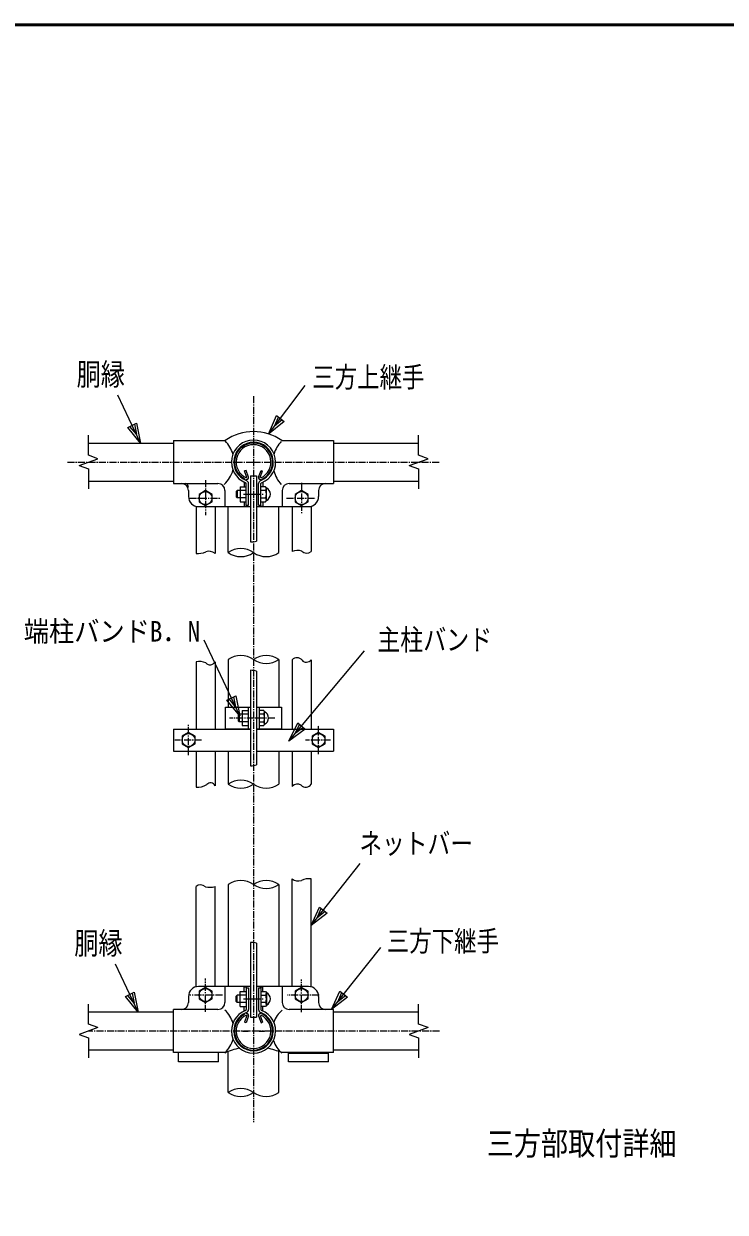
# Model space of a CAD drawing. Units: millimetres, scale not verified. Extents: x -4425 to 4425, y -3150 to 3150.
# Drawn here: x 1113 to 2616, y 380 to 2925 of the extents above; entities that cross this region are included whole.
import ezdxf
from ezdxf.enums import TextEntityAlignment as Align

# ---------------------------------------------------------------- set-up
doc = ezdxf.new("R2010")
doc.units = ezdxf.units.MM
doc.header["$LTSCALE"] = 20
doc.linetypes.add('USER1', pattern=[1.125, 0.75, -0.125, 0.125, -0.125])
doc.linetypes.add('USER2', pattern=[2, 1.25, -0.25, 0.25, -0.25])
for name, color, linetype, lineweight in [('0-0_1', 7, 'Continuous', 25), ('0-1_CENTLN-L', 2, 'USER1', 25), ('0-2_0', 7, 'Continuous', 25), ('0-4_WAKU', 7, 'Continuous', 25)]:
    doc.layers.add(name, color=color, linetype=linetype, lineweight=lineweight)
doc.styles.add('ＭＳ ゴシック', font='')
doc.styles.get('ＭＳ ゴシック').set_extended_font_data('MS Gothic')

# ---------------------------------------------------------------- blocks, each defined once
blk = doc.blocks.new('C0')
at = {"layer": '0-0_1', "color": 4}
blk.add_line((137933.8, 113176.5), (136967.4, 115229), dxfattribs=at)
blk.add_lwpolyline([(137766, 114026), (137933.8, 113176.5), (137386, 113847)], close=True, dxfattribs=at)
blk.add_lwpolyline([(137671, 113981.2), (137754.9, 113556.5), (137481, 113891.8)], dxfattribs=at)
blk = doc.blocks.new('C1')
at = {"layer": '0-0_1', "color": 4}
blk.add_line((137833.8, 95690.8), (136867.4, 97743.2), dxfattribs=at)
blk.add_lwpolyline([(137666, 96540.2), (137833.8, 95690.8), (137286, 96361.3)], close=True, dxfattribs=at)
blk.add_lwpolyline([(137571, 96495.5), (137654.9, 96070.8), (137381, 96406)], dxfattribs=at)
blk = doc.blocks.new('C2')
at = {"layer": '0-0_1', "color": 4}
blk.add_line((143419.2, 113558.4), (144982.4, 115640.3), dxfattribs=at)
blk.add_lwpolyline([(144091.5, 114104), (143419.2, 113558.4), (143755.6, 114356.2)], close=True, dxfattribs=at)
blk.add_lwpolyline([(144007.6, 114167.1), (143671.4, 113894.3), (143839.6, 114293.2)], dxfattribs=at)
blk = doc.blocks.new('C3')
at = {"layer": '0-0_1', "color": 4}
blk.add_line((144291.6, 103855.4), (147529.6, 107712.1), dxfattribs=at)
blk.add_lwpolyline([(144992.6, 104363.7), (144291.6, 103855.4), (144670.9, 104633.7)], close=True, dxfattribs=at)
blk.add_lwpolyline([(144912.2, 104431.2), (144561.7, 104177), (144751.3, 104566.2)], dxfattribs=at)
blk = doc.blocks.new('C4')
at = {"layer": '0-0_1', "color": 4}
blk.add_line((145241, 99399), (147344.1, 102056.1), dxfattribs=at)
blk.add_lwpolyline([(145927, 99927.3), (145241, 99399), (145597.6, 100188)], close=True, dxfattribs=at)
blk.add_lwpolyline([(145844.6, 99992.5), (145501.6, 99728.3), (145680, 100122.8)], dxfattribs=at)
blk = doc.blocks.new('C5')
at = {"layer": '0-0_1', "color": 4}
blk.add_line((146119.5, 95798), (148222.7, 98455.1), dxfattribs=at)
blk.add_lwpolyline([(146805.5, 96326.3), (146119.5, 95798), (146476.2, 96586.9)], close=True, dxfattribs=at)
blk.add_lwpolyline([(146723.2, 96391.4), (146380.2, 96127.3), (146558.5, 96521.8)], dxfattribs=at)

msp = doc.modelspace()

# ---------------------------------------------------------------- linework, layer by layer
at = {"layer": '0-0_1', "color": 2, "linetype": 'USER1'}
for p, q in [((1605.2, 2127.41), (1605.2, 572.89)), ((1650.75, 1438.3), (1553.57, 1438.3)), ((1465.92, 1358.46), (1465.92, 1423.98)), ((1744.49, 1360.66), (1744.49, 1423.25)), ((1494.04, 1391.15), (1436.7, 1391.15)), ((1770.12, 1391.15), (1716.57, 1391.15)), ((1502.35, 809.08), (1502.35, 880.82)), ((1708.06, 808.34), (1708.06, 878.62)), ((1538.47, 845.21), (1468.98, 845.21)), ((1745.81, 845.21), (1677.84, 845.21))]:
    msp.add_line(p, q, dxfattribs=at)
at = {"layer": '0-0_1', "color": 4}
for p, q in [((1251.63, 2001.04), (1251.63, 2043.9)), ((1958.78, 2001.04), (1958.78, 2043.9)), ((1231.5, 1979.06), (1271.77, 1993.71)), ((1271.77, 1993.71), (1251.63, 2001.04)), ((1938.64, 1979.06), (1978.91, 1993.71)), ((1978.91, 1993.71), (1958.78, 2001.04)), ((1575.63, 1443.34), (1499.32, 1605.4)), ((1271.77, 775.39), (1231.5, 760.73)), ((1978.91, 775.39), (1938.64, 760.73)), ((1231.5, 760.73), (1251.63, 753.41)), ((1251.63, 753.41), (1251.63, 710.55)), ((1938.64, 760.73), (1958.78, 753.41)), ((1958.78, 753.41), (1958.78, 710.55))]:
    msp.add_line(p, q, dxfattribs=at)
at = {"layer": '0-0_1'}
for p, q in [((1251.63, 2027.1), (1433.78, 2027.1)), ((1433.78, 2032.46), (1433.78, 1940.31)), ((1433.78, 2032.46), (1544.56, 2032.46)), ((1665.85, 2032.46), (1776.63, 2032.46)), ((1776.63, 2032.46), (1776.63, 1940.31)), ((1776.63, 2027.1), (1958.78, 2027.1)), ((1589.08, 1968.72), (1585.86, 1967.54)), ((1591, 1953.42), (1585.86, 1967.54)), ((1594.39, 1954.13), (1589.08, 1968.72)), ((1616.02, 1954.13), (1621.33, 1968.72)), ((1619.41, 1953.42), (1624.55, 1967.54)), ((1621.33, 1968.72), (1624.55, 1967.54)), ((1251.63, 1945.67), (1433.78, 1945.67)), ((1433.78, 1940.31), (1529.02, 1940.31)), ((1598.78, 1956.9), (1598.78, 1815.3)), ((1598.78, 1956.9), (1611.63, 1956.9)), ((1611.63, 1956.9), (1611.63, 1817.18)), ((1681.38, 1940.31), (1776.63, 1940.31)), ((1776.63, 1945.67), (1958.78, 1945.67)), ((1465.92, 1925.31), (1465.92, 1912.46)), ((1502.35, 1925.33), (1488.42, 1917.28)), ((1488.42, 1917.28), (1488.42, 1901.2)), ((1516.28, 1917.28), (1502.35, 1925.33)), ((1516.28, 1901.2), (1516.28, 1917.28)), ((1544.02, 1925.31), (1544.02, 1891.03)), ((1570.22, 1925.61), (1568.08, 1923.47)), ((1568.08, 1923.47), (1568.08, 1911.7)), ((1568.08, 1911.7), (1570.22, 1909.56)), ((1589.51, 1925.61), (1570.22, 1925.61)), ((1570.22, 1925.09), (1570.22, 1910.09)), ((1589.51, 1909.56), (1570.22, 1909.56)), ((1576.65, 1933.66), (1589.51, 1933.66)), ((1576.65, 1933.66), (1576.65, 1901.51)), ((1631.04, 1933.66), (1620.9, 1933.66)), ((1631.4, 1925.62), (1620.9, 1925.62)), ((1620.9, 1909.55), (1631.4, 1909.55)), ((1632.68, 1930.81), (1631.04, 1933.66)), ((1632.68, 1904.36), (1632.68, 1930.81)), ((1666.38, 1925.31), (1666.38, 1891.03)), ((1708.06, 1925.33), (1694.13, 1917.28)), ((1694.13, 1917.28), (1694.13, 1901.2)), ((1721.99, 1917.28), (1708.06, 1925.33)), ((1721.99, 1901.2), (1721.99, 1917.28)), ((1744.49, 1925.31), (1744.49, 1912.46)), ((1481.99, 1891.03), (1481.99, 1790.54)), ((1487.35, 1891.03), (1598.78, 1891.03)), ((1488.42, 1901.2), (1502.35, 1893.16)), ((1502.35, 1893.16), (1516.28, 1901.2)), ((1522.7, 1891.03), (1522.7, 1790.54)), ((1550.78, 1792.46), (1550.78, 1891.03)), ((1576.65, 1901.51), (1589.51, 1901.51)), ((1611.63, 1891.03), (1666.38, 1891.03)), ((1659.63, 1792.46), (1659.63, 1891.03)), ((1665.85, 1891.03), (1723.06, 1891.03)), ((1687.7, 1891.03), (1687.7, 1794.83)), ((1694.13, 1901.2), (1708.06, 1893.16)), ((1708.06, 1893.16), (1721.99, 1901.2)), ((1728.42, 1891.03), (1728.42, 1794.83)), ((1481.99, 1558.53), (1481.99, 1414.73)), ((1522.7, 1558.53), (1522.7, 1414.73)), ((1550.78, 1563.65), (1550.78, 1461.87)), ((1659.63, 1563.65), (1659.63, 1461.87)), ((1687.7, 1562.81), (1687.7, 1414.73)), ((1728.42, 1562.81), (1728.42, 1414.73)), ((1598.78, 1540.58), (1598.78, 1336.01)), ((1611.63, 1538.7), (1611.63, 1337.89)), ((1580.56, 1454.37), (1593.42, 1454.37)), ((1580.56, 1454.37), (1580.56, 1422.22)), ((1593.42, 1461.87), (1593.42, 1414.72)), ((1598.78, 1461.87), (1598.78, 1414.72)), ((1611.63, 1461.87), (1664.99, 1461.87)), ((1611.63, 1461.87), (1611.63, 1414.72)), ((1616.99, 1461.87), (1616.99, 1414.72)), ((1627.13, 1454.37), (1616.99, 1454.37)), ((1628.78, 1451.52), (1627.13, 1454.37)), ((1628.78, 1425.07), (1628.78, 1451.52)), ((1664.99, 1461.87), (1664.99, 1414.72)), ((1574.13, 1446.32), (1571.99, 1444.18)), ((1571.99, 1444.18), (1571.99, 1432.41)), ((1571.99, 1432.41), (1574.13, 1430.27)), ((1593.42, 1446.32), (1574.13, 1446.32)), ((1574.13, 1445.8), (1574.13, 1430.8)), ((1593.42, 1430.27), (1574.13, 1430.27)), ((1627.49, 1446.33), (1616.99, 1446.33)), ((1616.99, 1430.26), (1627.49, 1430.26)), ((1433.78, 1414.72), (1598.78, 1414.72)), ((1433.78, 1414.72), (1433.78, 1367.58)), ((1465.92, 1407.24), (1451.99, 1399.2)), ((1479.85, 1399.2), (1465.92, 1407.24)), ((1580.56, 1422.22), (1593.42, 1422.22)), ((1664.99, 1414.72), (1611.63, 1414.72)), ((1611.63, 1414.72), (1776.63, 1414.72)), ((1744.49, 1407.24), (1730.56, 1399.2)), ((1758.42, 1399.2), (1744.49, 1407.24)), ((1776.63, 1414.72), (1776.63, 1367.58)), ((1451.99, 1399.2), (1451.99, 1383.11)), ((1451.99, 1383.11), (1465.92, 1375.07)), ((1465.92, 1375.07), (1479.85, 1383.11)), ((1479.85, 1383.11), (1479.85, 1399.2)), ((1730.56, 1399.2), (1730.56, 1383.11)), ((1730.56, 1383.11), (1744.49, 1375.07)), ((1744.49, 1375.07), (1758.42, 1383.11)), ((1758.42, 1383.11), (1758.42, 1399.2)), ((1433.78, 1367.58), (1598.78, 1367.58)), ((1481.99, 1367.58), (1481.99, 1290.14)), ((1522.7, 1367.58), (1522.7, 1293.29)), ((1550.78, 1367.58), (1550.78, 1296.87)), ((1611.63, 1367.58), (1776.63, 1367.58)), ((1659.63, 1367.58), (1659.63, 1296.87)), ((1687.7, 1367.58), (1687.7, 1292.03)), ((1728.42, 1367.58), (1728.42, 1296.44)), ((1481.99, 863.42), (1481.99, 1077.81)), ((1522.7, 863.42), (1522.7, 1077.81)), ((1550.78, 1081.99), (1550.78, 863.42)), ((1659.63, 1081.99), (1659.63, 863.42)), ((1687.7, 863.42), (1687.7, 1094.19)), ((1728.42, 863.42), (1728.42, 1094.19)), ((1598.78, 957.9), (1598.78, 797.55)), ((1611.63, 956.02), (1611.63, 797.55)), ((1465.92, 841.99), (1465.92, 829.14)), ((1598.78, 863.42), (1487.35, 863.42)), ((1502.35, 861.29), (1488.42, 853.25)), ((1488.42, 853.25), (1488.42, 837.16)), ((1516.28, 853.25), (1502.35, 861.29)), ((1516.28, 837.17), (1516.28, 853.25)), ((1544.02, 863.42), (1544.02, 829.13)), ((1568.08, 842.75), (1570.22, 844.89)), ((1568.08, 830.98), (1568.08, 842.75)), ((1589.51, 844.89), (1570.22, 844.89)), ((1570.22, 829.36), (1570.22, 844.36)), ((1576.65, 852.94), (1589.51, 852.94)), ((1576.65, 820.79), (1576.65, 852.94)), ((1723.06, 863.42), (1611.63, 863.42)), ((1620.9, 844.9), (1631.4, 844.9)), ((1632.68, 850.09), (1632.68, 823.64)), ((1666.38, 863.42), (1666.38, 829.14)), ((1708.06, 861.29), (1694.13, 853.25)), ((1694.13, 853.25), (1694.13, 837.16)), ((1721.99, 853.25), (1708.06, 861.29)), ((1721.99, 837.17), (1721.99, 853.25)), ((1744.49, 841.99), (1744.49, 829.14)), ((1488.42, 837.17), (1502.35, 829.12)), ((1502.35, 829.12), (1516.28, 837.16)), ((1570.22, 828.83), (1568.08, 830.98)), ((1589.51, 828.83), (1570.22, 828.83)), ((1576.65, 820.79), (1589.51, 820.79)), ((1631.4, 828.83), (1620.9, 828.83)), ((1631.04, 820.79), (1620.9, 820.79)), ((1632.68, 823.64), (1631.04, 820.79)), ((1694.13, 837.17), (1708.06, 829.12)), ((1708.06, 829.12), (1721.99, 837.16)), ((1433.78, 808.78), (1251.63, 808.78)), ((1433.78, 721.99), (1433.78, 814.14)), ((1529.02, 814.14), (1433.78, 814.14)), ((1591, 801.03), (1585.86, 786.91)), ((1594.39, 800.32), (1589.08, 785.73)), ((1598.78, 797.55), (1611.63, 797.55)), ((1616.02, 800.32), (1621.33, 785.73)), ((1619.41, 801.03), (1624.55, 786.91)), ((1776.63, 814.14), (1681.38, 814.14)), ((1776.63, 721.99), (1776.63, 814.14)), ((1958.78, 808.78), (1776.63, 808.78)), ((1589.08, 785.73), (1585.86, 786.91)), ((1621.33, 785.73), (1624.55, 786.91)), ((1433.78, 727.35), (1251.63, 727.35)), ((1545.61, 721.99), (1433.78, 721.99)), ((1444.49, 702.06), (1444.49, 721.99)), ((1530.2, 702.06), (1530.2, 721.99)), ((1550.78, 636.28), (1550.78, 724.08)), ((1659.63, 636.28), (1659.63, 724.08)), ((1776.63, 721.99), (1664.3, 721.99)), ((1680.2, 702.06), (1680.2, 721.99)), ((1765.92, 719.85), (1680.2, 719.85)), ((1765.92, 702.06), (1765.92, 721.99)), ((1958.78, 727.35), (1776.63, 727.35)), ((1530.2, 702.06), (1444.49, 702.06)), ((1765.92, 702.06), (1680.2, 702.06))]:
    msp.add_line(p, q, dxfattribs=at)
at = {"layer": '0-0_1', "color": 4}
for points in [[(1231.5, 1979.06), (1251.63, 1971.73), (1251.63, 1928.87)], [(1938.64, 1979.06), (1958.78, 1971.73), (1958.78, 1928.87)], [(1562.49, 1483.57), (1566.69, 1462.34), (1552.99, 1479.1)], [(1271.77, 775.39), (1251.63, 782.72), (1251.63, 825.58)], [(1978.91, 775.39), (1958.78, 782.72), (1958.78, 825.58)]]:
    msp.add_lwpolyline(points, dxfattribs=at)
at = {"layer": '0-0_1'}
for points in [[(1620.9, 1901.51), (1631.04, 1901.51), (1632.68, 1904.36)], [(1598.77, 1414.72), (1545.42, 1414.72), (1545.42, 1461.87), (1598.78, 1461.87)], [(1616.99, 1422.22), (1627.13, 1422.22), (1628.78, 1425.07)], [(1620.9, 852.94), (1631.04, 852.94), (1632.68, 850.09)]]:
    msp.add_lwpolyline(points, dxfattribs=at)
at = {"layer": '0-0_1', "color": 4}
msp.add_lwpolyline([(1567.24, 1485.81), (1575.63, 1443.34), (1548.24, 1476.86)], close=True, dxfattribs=at)
at = {"layer": '0-0_1'}
for centre in [(1502.35, 1909.24), (1708.06, 1909.24), (1465.92, 1391.15), (1744.49, 1391.15), (1502.35, 845.21), (1708.06, 845.21)]:
    msp.add_circle(centre, 13.93, dxfattribs=at)
for centre, radius, start, end in [((1605.2, 1946.74), 105, 54.71885, 125.28128), ((1499.91, 1986.11), 63.53, 15.75572, 45.80405), ((1605.2, 1986.39), 40.71, 296.23575, 242.80084), ((1605.2, 1986.39), 37.29, 294.33505, 245.82556), ((1713.48, 1984.69), 67.21, 136.84012, 163.30192), ((1499.91, 1986.11), 63.53, 311.73038, 344.54867), ((1713.48, 1984.69), 67.21, 194.89941, 223.16643), ((1450.92, 1925.31), 15, 0, 90), ((1458.42, 1932.81), 7.5, 0, 90), ((1529.02, 1925.31), 15, 0, 90), ((1590.2, 1953.23), 4.29, 245.55103, 10.6546), ((1620.2, 1953.21), 4.29, 169.34531, 287.95502), ((1681.38, 1925.31), 15, 90, 180), ((1759.49, 1925.31), 15, 90, 180), ((1487.35, 1912.46), 21.43, 180, 270), ((1607.22, 1934.38), 25.71, 340.09047, 352.02042), ((1606.97, 1917.59), 25.71, 341.79012, 18.20988), ((1607.22, 1900.79), 25.71, 7.97958, 19.90953), ((1626.49, 1917.59), 14.76, 294.79445, 65.20555), ((1723.06, 1912.46), 21.43, 270, 0), ((1603.31, 1455.09), 25.71, 340.09047, 352.02042), ((1622.58, 1438.3), 14.76, 294.79445, 65.20555), ((1603.06, 1438.3), 25.71, 341.79012, 18.20988), ((1603.31, 1421.5), 25.71, 7.97958, 19.90953), ((1487.35, 841.99), 21.43, 90, 180), ((1607.22, 853.66), 25.71, 340.09047, 352.02042), ((1606.97, 836.86), 25.71, 341.79012, 18.20988), ((1626.49, 836.86), 14.76, 294.79445, 65.20555), ((1723.06, 841.99), 21.43, 0, 90), ((1450.92, 829.14), 15, 270, 0), ((1529.02, 829.14), 15, 270, 0), ((1607.22, 820.07), 25.71, 7.97958, 19.90953), ((1681.38, 829.14), 15, 180, 270), ((1759.49, 829.14), 15, 180, 270), ((1501.41, 767.44), 62.28, 16.54991, 46.88696), ((1605.2, 768.06), 40.71, 117.19916, 63.76425), ((1605.2, 768.06), 37.29, 114.17444, 65.66495), ((1590.2, 801.22), 4.29, 349.3454, 114.44897), ((1620.2, 801.24), 4.29, 72.04498, 190.65469), ((1705.98, 766.44), 60.94, 130.33827, 160.36967), ((1501.41, 767.44), 62.28, 313.15747, 344.14449), ((1705.98, 766.44), 60.94, 197.78579, 228.5688), ((1605.2, 581.8), 152.33, 101.22763, 113.95795), ((1605.2, 581.8), 152.33, 66.62423, 78.77237)]:
    msp.add_arc(centre, radius, start, end, dxfattribs=at)
at = {"layer": '0-0_1', "color": 4}
for centre, radius, start, end in [((1598.39, 1862.78), 47.48, 270.46069, 286.18905), ((1484.91, 1837.08), 46.63, 266.40433, 292.51282), ((1510.01, 1776.55), 18.89, 47.77401, 112.5283), ((1577.99, 1753.54), 47.49, 55.03597, 124.96473), ((1577.99, 1831.37), 47.49, 235.03528, 304.96435), ((1632.42, 1831.37), 47.49, 235.03604, 304.96481), ((1699.94, 1759.29), 37.58, 76.84252, 108.99897), ((1719.06, 1806.62), 15.05, 225.44725, 308.45767), ((1489.47, 1530.84), 28.68, 62.15757, 105.12089), ((1511.87, 1565.18), 12.72, 224.93881, 328.44345), ((1577.99, 1524.74), 47.49, 55.03597, 124.96473), ((1632.42, 1524.74), 47.49, 55.0352, 124.96473), ((1632.42, 1602.57), 47.49, 235.03604, 304.96481), ((1698.12, 1553.57), 13.92, 38.6186, 138.4232), ((1718.48, 1570.56), 12.6, 221.17502, 322.06772), ((1598.39, 1493.1), 47.48, 73.81095, 89.53931), ((1598.39, 1383.49), 47.48, 270.46069, 286.18905), ((1513.14, 1288.84), 10.54, 24.96084, 139.69595), ((1577.99, 1257.95), 47.49, 55.03597, 124.96473), ((1484.35, 1331.39), 41.31, 266.71991, 300.14752), ((1577.99, 1335.78), 47.49, 235.03528, 304.96435), ((1632.42, 1335.78), 47.49, 235.03604, 304.96481), ((1698.82, 1282.48), 14.66, 55.19426, 139.33984), ((1717.07, 1303.64), 13.44, 222.71982, 327.64319), ((1491.35, 1066.02), 15.05, 45.44718, 128.45758), ((1510.47, 1113.34), 37.58, 256.84259, 288.99902), ((1577.99, 1043.07), 47.49, 55.03597, 124.96473), ((1632.42, 1043.08), 47.49, 55.0352, 124.96473), ((1632.42, 1120.91), 47.49, 235.03604, 304.96481), ((1700.4, 1108.18), 18.89, 227.77408, 292.52838), ((1725.49, 1047.65), 46.63, 86.40426, 112.51272), ((1598.39, 910.42), 47.48, 73.81095, 89.53931), ((1577.99, 597.36), 47.49, 55.03597, 124.96473), ((1577.99, 675.2), 47.49, 235.03528, 304.96435), ((1632.42, 675.2), 47.49, 235.03604, 304.96481)]:
    msp.add_arc(centre, radius, start, end, dxfattribs=at)
at = {"layer": '0-1_CENTLN-L'}
for p, q in [((1502.35, 1947.67), (1502.35, 1872.47)), ((1708.06, 1941.8), (1708.06, 1874.54)), ((1467.82, 1909.24), (1535.45, 1909.24)), ((1676.09, 1909.24), (1738.71, 1909.24)), ((2003.78, 768.06), (1251.63, 768.06))]:
    msp.add_line(p, q, dxfattribs=at)
msp.add_lwpolyline([(1206.63, 1986.39), (1605.2, 1986.39), (2003.78, 1986.39)], dxfattribs=at)
at = {"layer": '0-2_0', "color": 2}
for p, q in [((1585.21, 1943.52), (1585.21, 1933.66)), ((1625.2, 1943.52), (1625.2, 1933.66)), ((1585.21, 1901.51), (1585.21, 1891.79)), ((1585.21, 1891.79), (1590.15, 1891.79)), ((1590.15, 1893.94), (1590.15, 1891.79)), ((1620.25, 1893.94), (1620.25, 1891.79)), ((1620.25, 1891.79), (1625.2, 1891.79)), ((1625.2, 1901.51), (1625.2, 1891.79)), ((1585.21, 862.66), (1590.15, 862.66)), ((1585.21, 852.94), (1585.21, 862.66)), ((1590.15, 860.51), (1590.15, 862.66)), ((1620.25, 862.66), (1625.2, 862.66)), ((1620.25, 860.51), (1620.25, 862.66)), ((1625.2, 852.94), (1625.2, 862.66)), ((1585.21, 810.93), (1585.21, 820.79)), ((1625.2, 810.93), (1625.2, 820.79)), ((1585.21, 725.06), (1585.21, 725.2)), ((1625.2, 725.06), (1625.2, 725.2))]:
    msp.add_line(p, q, dxfattribs=at)
at = {"layer": '0-2_0'}
for p, q in [((1589.51, 1893.94), (1589.51, 1940.27)), ((1594.45, 1893.94), (1594.45, 1940.27)), ((1615.95, 1893.94), (1615.95, 1940.27)), ((1620.9, 1893.94), (1620.9, 1940.27)), ((1589.51, 1893.94), (1594.45, 1893.94)), ((1615.95, 1893.94), (1620.9, 1893.94)), ((1589.51, 860.51), (1594.45, 860.51)), ((1589.51, 860.51), (1589.51, 814.18)), ((1594.45, 860.51), (1594.45, 814.18)), ((1615.95, 860.51), (1615.95, 814.18)), ((1615.95, 860.51), (1620.9, 860.51)), ((1620.9, 860.51), (1620.9, 814.18))]:
    msp.add_line(p, q, dxfattribs=at)
at = {"layer": '0-2_0', "color": 4, "linetype": 'USER1'}
for p, q in [((1583.51, 1917.59), (1628.04, 1917.59)), ((1583.51, 836.86), (1628.04, 836.86))]:
    msp.add_line(p, q, dxfattribs=at)
at = {"layer": '0-2_0', "color": 2, "linetype": 'USER2'}
for p, q in [((1581.98, 768.06), (1593.38, 768.06)), ((1617.03, 768.06), (1628.42, 768.06))]:
    msp.add_line(p, q, dxfattribs=at)
at = {"layer": '0-2_0'}
for centre, radius, start, end in [((1605.2, 1986.39), 47.3, 291.15361, 248.84639), ((1605.2, 1986.39), 42.35, 291.15361, 248.84639), ((1587.36, 1940.27), 2.15, 0, 68.84639), ((1587.36, 1940.27), 7.09, 0, 68.84639), ((1623.05, 1940.27), 7.09, 111.15361, 180), ((1623.05, 1940.27), 2.15, 111.15361, 180), ((1605.2, 768.06), 47.3, 111.15361, 68.84639), ((1605.2, 768.06), 42.35, 111.15361, 68.84639), ((1587.36, 814.18), 2.15, 291.15361, 0), ((1587.36, 814.18), 7.09, 291.15361, 0), ((1623.05, 814.18), 7.09, 180, 248.84639), ((1623.05, 814.18), 2.15, 180, 248.84639)]:
    msp.add_arc(centre, radius, start, end, dxfattribs=at)
at = {"layer": '0-4_WAKU'}
msp.add_line((-4048.09, 2923), (4197.91, 2923), dxfattribs=at)
msp.add_lwpolyline([(-4050.09, 2925), (4199.91, 2925), (4199.91, -2925), (-4050.09, -2925)], close=True, dxfattribs=at)
msp.add_lwpolyline([(-4046.09, -2921), (-4046.09, 2921), (4195.91, 2921)], dxfattribs=at)

# ---------------------------------------------------------------- block references
at = {"layer": '0-2_0', "xscale": 0.05, "yscale": 0.05}
for name, p in [('C2', (-5533.63, -3631.73)), ('C0', (-5533.63, -3631.73)), ('C3', (-5533.63, -3803.74)), ('C4', (-5533.63, -3975.76)), ('C5', (-5533.63, -3975.76)), ('C1', (-5533.63, -3975.76))]:
    msp.add_blockref(name, p, dxfattribs=at)

# ---------------------------------------------------------------- texts
at = {"layer": '0-0_1', "color": 4, "style": 'ＭＳ ゴシック'}
for s, height, width, p in [('胴縁', 47.35, 0.8, (1226.21, 2136.55)), ('三方上継手', 44.05, 0.8, (1730.91, 2133.18)), ('端柱バンドB．N', 43.98, 0.9, (1113.09, 1588.82)), ('主柱バンド', 45.1, 0.8, (1870.24, 1569.92)), ('ネットバー', 44.57, 0.8, (1831.88, 1134.19)), ('胴縁', 47.35, 0.8, (1221.21, 918.22)), ('三方下継手', 44.05, 0.8, (1890.69, 925.48)), ('三方部取付詳細', 50.09, 0.85, (2104.68, 487.26))]:
    msp.add_text(s, height=height, dxfattribs=dict(at, width=width)).set_placement(p, align=Align.BOTTOM_LEFT)

doc.saveas('drawing.dxf')
